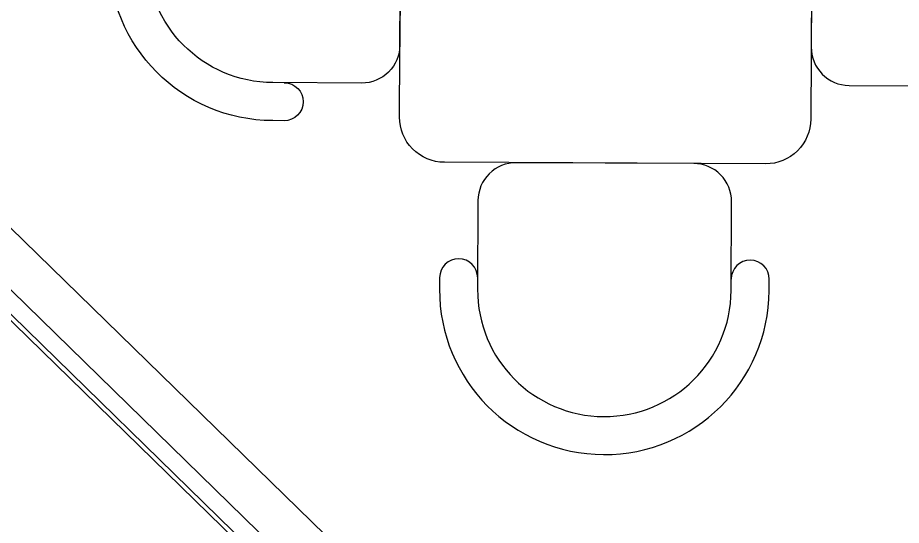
# Model space of a CAD drawing. Extents: x 58467 to 79089, y -33726 to -17391.
# Drawn here: x 75540.6 to 75697.5, y -20874.1 to -20784 of the extents above; entities that cross this region are included whole.
import ezdxf

# ---------------------------------------------------------------- set-up
doc = ezdxf.new("R2010")
doc.units = 0
doc.header["$LTSCALE"] = 100
for name, color, linetype in [('BA_elev3', 8, 'Continuous'), ('BA_furn-mobile', 122, 'Continuous'), ('BA_glass', 1, 'Continuous')]:
    doc.layers.add(name, color=color, linetype=linetype)

# ---------------------------------------------------------------- blocks, each defined once
blk = doc.blocks.new('zewsgyt')
at = {"color": 4, "linetype": 'Continuous'}
for p, q in [((42705.14, -33328.86), (42628.74, -33254.26)), ((42702.99, -33331.07), (42626.59, -33256.47))]:
    blk.add_line(p, q, dxfattribs=at)
at = {"layer": 'BA_elev3'}
for points in [[(42427.02, -33062.76), (42789.36, -33416.54)], [(42443.85, -33062.77), (42789.36, -33400.1)]]:
    blk.add_lwpolyline(points, dxfattribs=at)
blk = doc.blocks.new('setyhy')
for points in [[(58906.2, -21830.53, 1), (58910.95, -21835.33), (58912.39, -21833.91, 1), (58871.22, -21792.35), (58869.79, -21793.76, 1), (58874.54, -21798.56)], [(58905.97, -21879.3, -1), (58910.77, -21874.55), (58912.18, -21875.98, -1), (58870.62, -21917.15), (58869.2, -21915.72, -1), (58874, -21910.97)]]:
    blk.add_lwpolyline(points, format="xyb")
for points in [[(58835.39, -21817.63, 0.414214), (58835.43, -21808.09), (58824.35, -21796.9, 1), (58792.38, -21828.56), (58803.46, -21839.75, 0.414214), (58813.01, -21839.8)], [(58886.9, -21840.15, 0.414214), (58896.45, -21840.2), (58907.64, -21829.12, 1), (58875.97, -21797.14), (58864.78, -21808.23, 0.414214), (58864.73, -21817.77)], [(58803.95, -21848.77), (58844.45, -21808.66, -0.414214), (58855.76, -21808.71), (58895.87, -21849.21, -0.414214), (58895.82, -21860.53), (58855.32, -21900.64, -0.414214), (58844.01, -21900.58), (58803.89, -21860.08, -0.414214)], [(58886.76, -21869.5, -0.414214), (58896.3, -21869.54), (58907.39, -21880.73, -1), (58875.41, -21912.4), (58864.33, -21901.21, -0.414214), (58864.38, -21891.66)]]:
    blk.add_lwpolyline(points, format="xyb", close=True)

msp = doc.modelspace()

# ---------------------------------------------------------------- block references
at = {"layer": 'BA_furn-mobile', "rotation": 224.9999999999999}
msp.add_blockref('setyhy', (132711.76, 5386.26), dxfattribs=at)
at = {"layer": 'BA_glass'}
msp.add_blockref('zewsgyt', (32883.73, 12448.2), dxfattribs=at)

doc.saveas('drawing.dxf')
